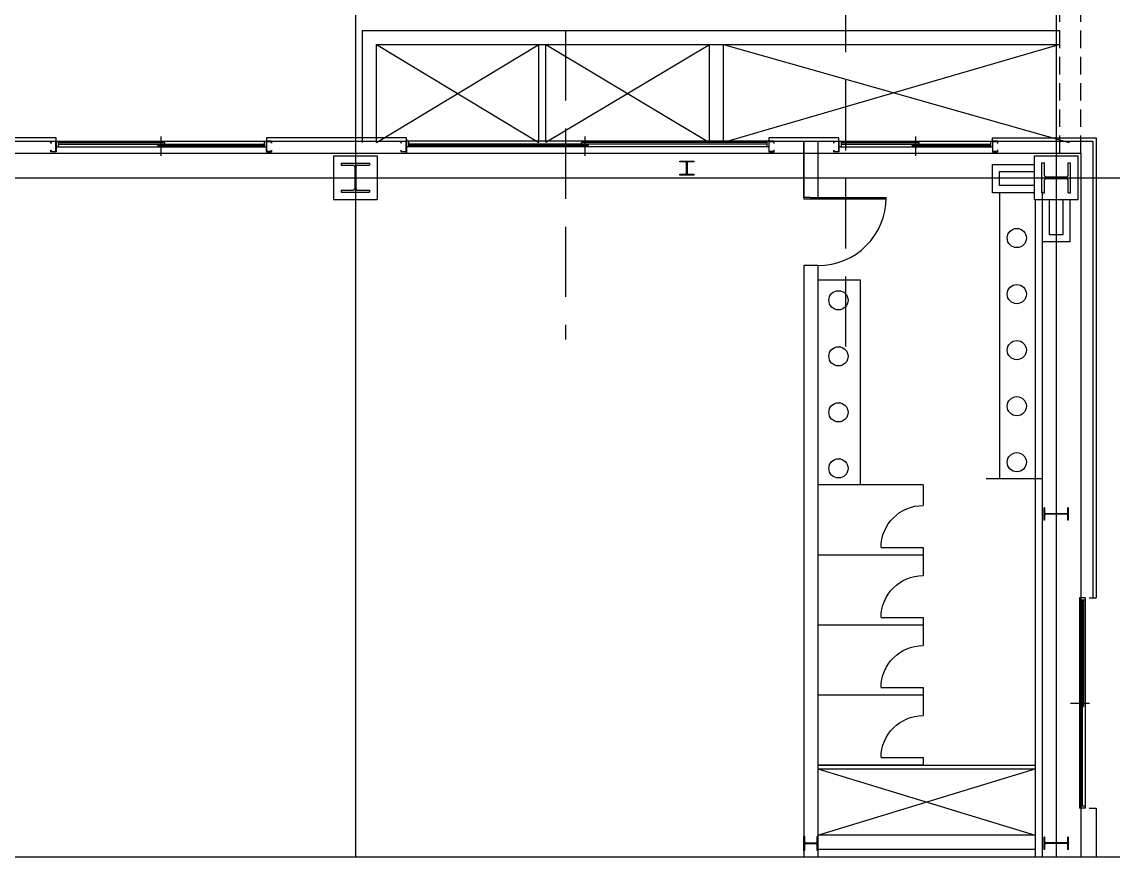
# Model space of a CAD drawing. Header units: millimetres. Extents: x -158894 to 483100, y 4200 to 114600.
# Drawn here: x 97742 to 113312, y 4200 to 16125 of the extents above; entities that cross this region are included whole.
import ezdxf
from ezdxf.xclip import XClip

# ---------------------------------------------------------------- set-up
doc = ezdxf.new("R2010")
doc.units = ezdxf.units.MM
doc.header["$LTSCALE"] = 200
doc.header["$XCLIPFRAME"] = 0
for name, pattern in [('CENTER', [50.8, 31.75, -6.35, 6.35, -6.35]), ('DASH', [0.35, 0.25, -0.1]), ('HIDDEN', [0.375, 0.25, -0.125])]:
    doc.linetypes.add(name, pattern=pattern)
doc.layers.get('DEFPOINTS').update_dxf_attribs({"color": 137})
for name, color, linetype in [('ETC', 8, 'Continuous'), ('공동구', 8, 'HIDDEN'), ('단면선', 252, 'Continuous'), ('보조선', 252, 'Continuous'), ('입면선', 252, 'Continuous'), ('중심선', 252, 'CENTER')]:
    doc.layers.add(name, color=color, linetype=linetype)

# ---------------------------------------------------------------- blocks, each defined once
blk = doc.blocks.new('화장실')
at = {"layer": '입면선', "color": 252, "ltscale": 200}
for p, q in [((-1500, 0), (0, 0)), ((-1500, 0), (-1500, -292)), ((0, 0), (0, -1000)), ((-1500, -892), (-1500, -1000)), ((-900, -892), (-1500, -892)), ((-1500, -1000), (0, -1000))]:
    blk.add_line(p, q, dxfattribs=at)
blk.add_arc((-1500, -892), 600, 0, 90, dxfattribs=at)
blk = doc.blocks.new('I-Center 1층 평면도')
at = {"layer": '공동구', "ltscale": 5}
for p, q in [((50, 350), (50, 19000)), ((350, 350), (350, 18700))]:
    blk.add_line(p, q, dxfattribs=at)
at = {"layer": '단면선', "ltscale": 100}
for p, q in [((-10202, 207), (-10202, 179)), ((-10202, 207), (-9797, 207)), ((-10202, 179), (-10031, 179)), ((-10009, 157), (-10009, -157)), ((-9991, 157), (-9991, -157)), ((-9969, 179), (-9797, 179)), ((-9797, 207), (-9797, 179)), ((-204, -214), (-204, 214)), ((-204, 214), (-169, 214)), ((-169, 32), (-169, 214)), ((168, 32), (168, 214)), ((168, 214), (203, 214)), ((203, -214), (203, 214)), ((-147, 10), (146, 10)), ((-169, -214), (-169, -32)), ((-147, -10), (146, -10)), ((168, -214), (168, -32)), ((-10202, -179), (-10202, -207)), ((-10202, -179), (-10031, -179)), ((-10202, -207), (-9797, -207)), ((-9969, -179), (-9797, -179)), ((-9797, -179), (-9797, -207)), ((-204, -214), (-169, -214)), ((168, -214), (203, -214)), ((-164, -4713), (-175, -4713)), ((-175, -4888), (-175, -4713)), ((-164, -4783), (-164, -4713)), ((-164, -4888), (-164, -4818)), ((150, -4797), (-150, -4797)), ((150, -4804), (-150, -4804)), ((164, -4783), (164, -4713)), ((175, -4713), (164, -4713)), ((164, -4888), (164, -4818)), ((175, -4888), (175, -4713)), ((-164, -4888), (-175, -4888)), ((175, -4888), (164, -4888)), ((-3588, -9404), (-3600, -9404)), ((-3600, -9604), (-3600, -9404)), ((-3588, -9487), (-3588, -9404)), ((-3412, -9487), (-3412, -9404)), ((-3400, -9404), (-3412, -9404)), ((-3400, -9604), (-3400, -9404)), ((-164, -9413), (-175, -9413)), ((-175, -9588), (-175, -9413)), ((-164, -9483), (-164, -9413)), ((150, -9497), (-150, -9497)), ((164, -9483), (164, -9413)), ((175, -9413), (164, -9413)), ((175, -9588), (175, -9413)), ((-3588, -9604), (-3600, -9604)), ((-3588, -9604), (-3588, -9521)), ((-3425, -9500), (-3575, -9500)), ((-3425, -9508), (-3575, -9508)), ((-3412, -9604), (-3412, -9521)), ((-3400, -9604), (-3412, -9604)), ((-164, -9588), (-175, -9588)), ((-164, -9588), (-164, -9518)), ((150, -9504), (-150, -9504)), ((164, -9588), (164, -9518)), ((175, -9588), (164, -9588))]:
    blk.add_line(p, q, dxfattribs=at)
blk.add_lwpolyline([(-5289, 226), (-5372, 226), (-5372, 238), (-5172, 238), (-5172, 226), (-5255, 226, 0.414214), (-5268, 213), (-5268, 63, 0.414214), (-5255, 50), (-5172, 50), (-5172, 38), (-5372, 38), (-5372, 50), (-5289, 50, 0.414214), (-5276, 63), (-5276, 213, 0.414214)], format="xyb", close=True, dxfattribs=at)
for centre, radius, start, end in [((-10031, 157), 22, 0, 90), ((-9969, 157), 22, 90, 180), ((-147, 32), 22, 180, 270), ((146, 32), 22, 270, 0), ((-147, -32), 22, 90, 180), ((146, -32), 22, 0, 90), ((-10031, -157), 22, 270, 0), ((-9969, -157), 22, 180, 270), ((-150, -4783), 14, 180, 270), ((-150, -4818), 14, 90, 180), ((150, -4783), 14, 270, 0), ((150, -4818), 14, 0, 90), ((-3575, -9487), 13, 180, 270), ((-3425, -9487), 13, 270, 0), ((-150, -9483), 14, 180, 270), ((150, -9483), 14, 270, 0), ((-3575, -9521), 13, 90, 180), ((-3425, -9521), 13, 0, 90), ((-150, -9518), 14, 90, 180), ((150, -9518), 14, 0, 90)]:
    blk.add_arc(centre, radius, start, end, dxfattribs=at)
at = {"layer": '보조선', "color": 252, "ltscale": 200}
for p, q in [((-9700, 1900), (-7380, 500)), ((-9700, 500), (-7380, 1900)), ((-7281, 506), (-4946, 1900)), ((-7281, 1900), (-4946, 500)), ((-4746, 1900), (182, 500)), ((50, 1900), (-4746, 500))]:
    blk.add_line(p, q, dxfattribs=at)
at = {"layer": '보조선', "linetype": 'HIDDEN', "ltscale": 200}
for p, q in [((-3400, -8437), (-300, -9387)), ((-3400, -9387), (-300, -8437))]:
    blk.add_line(p, q, dxfattribs=at)
at = {"layer": '입면선', "color": 252, "ltscale": 200}
for p, q in [((-9900, 500), (-9900, 2100)), ((-9900, 2100), (50, 2100)), ((-9700, 500), (-9700, 1900)), ((-9700, 1900), (50, 1900)), ((-7380, 500), (-7380, 1900)), ((-7281, 506), (-7281, 1900)), ((-4946, 500), (-4946, 1900)), ((-4746, 500), (-4746, 1900))]:
    blk.add_line(p, q, dxfattribs=at)
at = {"layer": '입면선', "ltscale": 200}
for p, q in [((-14269, 520), (-14269, 440)), ((-14269, 520), (-11269, 520)), ((-14239, 520), (-14239, 440)), ((-14239, 500), (-12719, 500)), ((-14239, 480), (-11299, 480)), ((-12819, 460), (-12819, 480)), ((-12719, 480), (-12719, 500)), ((-11299, 520), (-11299, 440)), ((-11269, 520), (-11269, 440)), ((-9272, 550), (-9272, 350)), ((-9272, 520), (-9272, 440)), ((-4100, 520), (-9272, 520)), ((-9242, 520), (-9242, 440)), ((-4130, 480), (-9242, 480)), ((-4130, 500), (-6772, 500)), ((-6772, 480), (-6772, 500)), ((-6672, 460), (-6672, 480)), ((-4130, 520), (-4130, 440)), ((-4100, 520), (-4100, 440)), ((-3600, -281), (-3600, 520)), ((-3600, 520), (-3600, -301)), ((-3400, 520), (-3400, -301)), ((-3100, 520), (-3100, 440)), ((-3100, 520), (-910, 520)), ((-3070, 520), (-3070, 440)), ((-3070, 500), (-1955, 500)), ((-3070, 480), (-940, 480)), ((-2055, 460), (-2055, 480)), ((-1955, 480), (-1955, 500)), ((-940, 520), (-940, 440)), ((-910, 520), (-910, 440)), ((570, 570), (570, -6000)), ((-14269, 440), (-11269, 440)), ((-12819, 460), (-11299, 460)), ((-4100, 440), (-9272, 440)), ((-6672, 460), (-9242, 460)), ((-3100, 440), (-910, 440)), ((-2055, 460), (-940, 460)), ((-10310, 310), (-9690, 310)), ((-10310, 310), (-10310, -310)), ((-9690, 310), (-9690, -310)), ((-910, -214), (-910, 186)), ((-910, 186), (-310, 186)), ((-310, -310), (-310, 310)), ((-310, 310), (310, 310)), ((310, -310), (310, 310)), ((-810, -114), (-810, 86)), ((-810, 86), (-310, 86)), ((-310, -114), (-810, -114)), ((-10310, -310), (-9690, -310)), ((-3509, -281), (-3600, -281)), ((-3600, -301), (-2425, -301)), ((-3509, -281), (-2425, -281)), ((-310, -214), (-910, -214)), ((-810, -214), (-810, -4300)), ((-310, -310), (310, -310)), ((-300, -310), (-300, -14690)), ((-200, -200), (-200, -1048)), ((-200, -310), (-200, -14690)), ((-100, -310), (-100, -810)), ((100, -810), (100, -310)), ((200, -910), (200, -310)), ((-200, -910), (200, -910)), ((-100, -810), (100, -810)), ((-3600, -1256), (-3600, -15310)), ((-3400, -1256), (-3600, -1256)), ((-3400, -1256), (-3400, -8564)), ((-3400, -1256), (-3400, -15310)), ((-3400, -1456), (-2800, -1456)), ((-2800, -1456), (-2800, -4387)), ((-200, -4300), (-1001, -4300)), ((-200, -5400), (-200, -7900)), ((410, -6000), (330, -6000)), ((330, -6000), (330, -9000)), ((410, -6030), (330, -6030)), ((370, -6030), (370, -8970)), ((390, -6030), (390, -7550)), ((410, -6000), (410, -9000)), ((470, -6000), (570, -6000)), ((350, -7450), (350, -8970)), ((350, -7450), (370, -7450)), ((370, -7550), (390, -7550)), ((-1900, -8387), (-3400, -8387)), ((-3400, -8387), (-300, -8387)), ((-3400, -8437), (-300, -8437)), ((410, -8970), (330, -8970)), ((410, -9000), (330, -9000)), ((470, -9000), (570, -9000)), ((570, -9000), (570, -11000)), ((-300, -9387), (-3400, -9387)), ((-300, -9588), (-3400, -9588)), ((-3600, -9680), (-3600, -9700))]:
    blk.add_line(p, q, dxfattribs=at)
at = {"layer": '입면선'}
for p, q in [((-100350, 350), (350, 350)), ((350, 350), (350, -60470))]:
    blk.add_line(p, q, dxfattribs=at)
at = {"layer": '입면선', "ltscale": 200}
for points in [[(-15725, 570), (-15725, 520), (-14269, 520), (-14269, 570)], [(-14344, 495), (-14344, 520), (-14269, 520), (-14269, 370), (-14344, 370), (-14344, 395), (-14341, 395), (-14341, 373), (-14272, 373), (-14272, 517), (-14341, 517), (-14341, 495)], [(-11269, 520), (-9272, 520), (-9272, 570), (-11269, 570)], [(-11194, 495), (-11194, 520), (-11269, 520), (-11269, 370), (-11194, 370), (-11194, 395), (-11197, 395), (-11197, 373), (-11266, 373), (-11266, 517), (-11197, 517), (-11197, 495)], [(-9347, 495), (-9347, 520), (-9272, 520), (-9272, 370), (-9347, 370), (-9347, 395), (-9344, 395), (-9344, 373), (-9275, 373), (-9275, 517), (-9344, 517), (-9344, 495)], [(-4100, 520), (-3100, 520), (-3100, 570), (-4100, 570)], [(-4025, 495), (-4025, 520), (-4100, 520), (-4100, 370), (-4025, 370), (-4025, 395), (-4028, 395), (-4028, 373), (-4097, 373), (-4097, 517), (-4028, 517), (-4028, 495)], [(-3175, 495), (-3175, 520), (-3100, 520), (-3100, 370), (-3175, 370), (-3175, 395), (-3172, 395), (-3172, 373), (-3103, 373), (-3103, 517), (-3172, 517), (-3172, 495)], [(-835, 495), (-835, 520), (-910, 520), (-910, 370), (-835, 370), (-835, 395), (-838, 395), (-838, 373), (-907, 373), (-907, 517), (-838, 517), (-838, 495)]]:
    blk.add_lwpolyline(points, close=True, dxfattribs=at)
blk.add_lwpolyline([(-910, 520), (-910, 570), (570, 570)], dxfattribs=at)
at = {"layer": '입면선'}
blk.add_lwpolyline([(-910, 520), (520, 520), (520, -6000)], dxfattribs=at)
at = {"layer": '입면선', "ltscale": 200}
for centre in [(-563, -862), (-563, -1662), (-3108, -1750), (-563, -2462), (-3108, -2550), (-3108, -3350), (-563, -3262), (-3108, -4150), (-563, -4062)]:
    blk.add_circle(centre, 137, dxfattribs=at)
blk.add_arc((-3400, -281), 975, 270, 0, dxfattribs=at)
at = {"layer": '중심선', "ltscale": 200}
for p, q in [((-10000, 4213), (-10000, -71576)), ((0, 4213), (0, -71576)), ((-12769, 311), (-12769, 586)), ((-6722, 311), (-6722, 586)), ((-2005, 311), (-2005, 586)), ((-109508, 0), (9087, 0)), ((201, -7500), (476, -7500))]:
    blk.add_line(p, q, dxfattribs=at)
at = {"layer": '입면선', "color": 252, "ltscale": 200, "xscale": -1}
for p in [(-3400, -4387), (-3400, -5387), (-3400, -6387), (-3400, -7387)]:
    blk.add_blockref('화장실', p, dxfattribs=at)

msp = doc.modelspace()

# ---------------------------------------------------------------- linework, layer by layer
at = {"layer": 'DEFPOINTS'}
msp.add_lwpolyline([(9300, 114600), (146700, 114600), (146700, 4200), (9300, 4200)], close=True, dxfattribs=at)
at = {"layer": 'ETC', "linetype": 'DASH', "ltscale": 20}
msp.add_lwpolyline([(109500, 11490), (109500, 42600), (105500, 42600), (105500, 11590)], dxfattribs=at)

# ---------------------------------------------------------------- block references
at = {"layer": 'DEFPOINTS'}
ref = msp.add_blockref('I-Center 1층 평면도', (112500, 13900), dxfattribs=at)
XClip(ref).set_block_clipping_path([(-103200.0000000001, -9700.0000000002), (34199.9999999998, 100700)])

doc.saveas('drawing.dxf')
